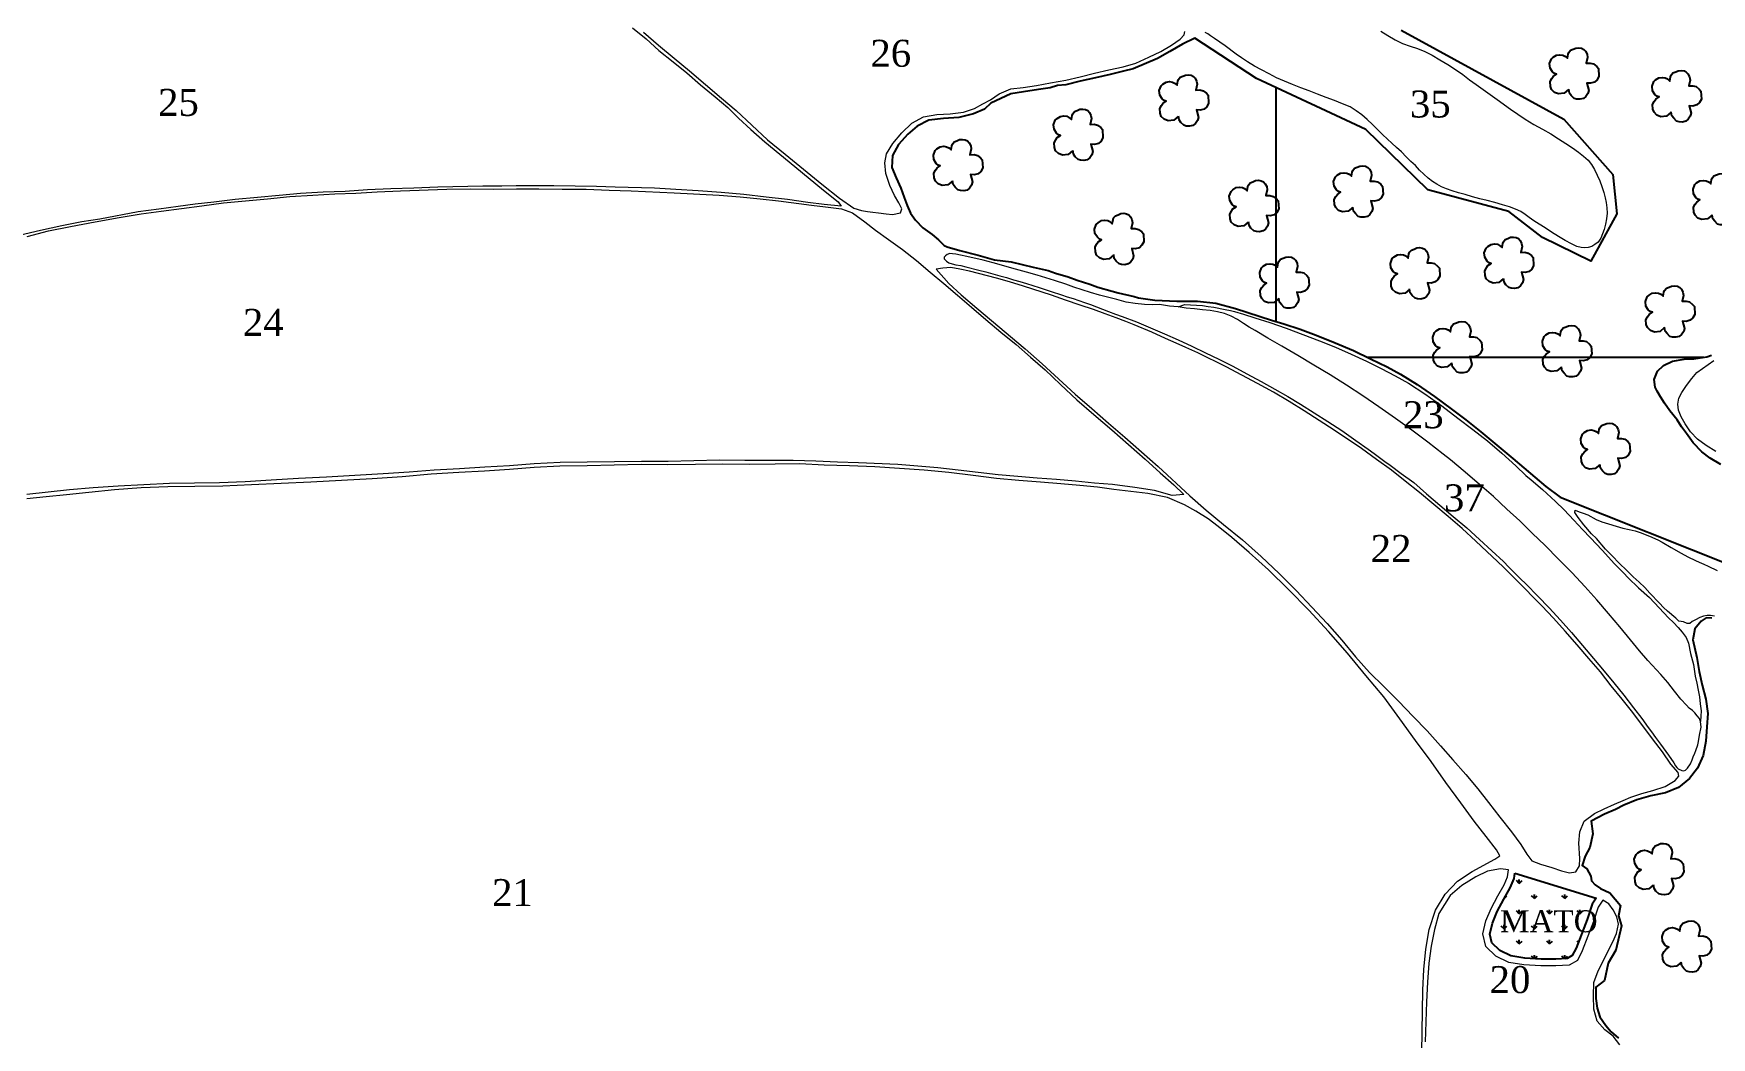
# Model space of a CAD drawing. Extents: x 721269 to 724957, y 7809358 to 7811965.
# Drawn here: x 722263 to 723258, y 7810397 to 7810992 of the extents above; entities that cross this region are included whole.
import ezdxf
from ezdxf.enums import TextEntityAlignment as Align

# ---------------------------------------------------------------- set-up
doc = ezdxf.new("R2010")
doc.units = 0
doc.linetypes.add('CONTINUO', pattern=[0])
for name, color, linetype in [('0114000371', 1, 'Continuous'), ('0114000371020', 5, 'Continuous'), ('0114000371021', 5, 'Continuous'), ('0114000371022', 5, 'Continuous'), ('0114000371023', 5, 'Continuous'), ('0114000371024', 5, 'Continuous'), ('0114000371025', 5, 'Continuous'), ('0114000371026', 5, 'Continuous'), ('0114000371035', 5, 'Continuous'), ('0114000371036', 5, 'Continuous'), ('0114000371037', 5, 'Continuous'), ('_SIMBOLO ARVORE', 94, 'Continuous'), ('MALHA', 8, 'Continuous'), ('MATO', 3, 'Continuous'), ('NUMERAÇÕES', 7, 'Continuous'), ('TEXTO', 7, 'Continuous')]:
    doc.layers.add(name, color=color, linetype=linetype)
doc.layers.add('NUMERAÇÕES DOS TALHÕES', color=7, linetype='Continuous', true_color=0xffffff)
doc.styles.add('AREAS', font='times.ttf')

# ---------------------------------------------------------------- blocks, each defined once
blk = doc.blocks.new('MATO')
at = {"layer": '_SIMBOLO ARVORE', "linetype": 'CONTINUO'}
blk.add_polyline3d([(722557.94, 7810173.37, 0), (722555.31, 7810171.16, 0), (722551.96, 7810170.77, 0), (722549.57, 7810171.7, 0), (722547.87, 7810173.36, 0), (722547.17, 7810175.27, 0), (722546.99, 7810178.09, 0), (722547.9, 7810179.87, 0), (722548.86, 7810181.18, 0), (722550.79, 7810182.49, 0), (722549.56, 7810182.88, 0), (722548.35, 7810183.88, 0), (722546.93, 7810186.12, 0), (722546.67, 7810188.79, 0), (722547.7, 7810191.58, 0), (722548.78, 7810192.57, 0), (722550.75, 7810193.78, 0), (722552.81, 7810194.05, 0), (722554.47, 7810193.82, 0), (722555.77, 7810193.21, 0), (722557.2, 7810191.93, 0), (722557.63, 7810194.38, 0), (722558, 7810195.35, 0), (722559.07, 7810196.71, 0), (722560.66, 7810197.29, 0), (722562.21, 7810197.98, 0), (722563.96, 7810198.14, 0), (722565.61, 7810197.9, 0), (722566.96, 7810197.19, 0), (722567.95, 7810196.12, 0), (722568.83, 7810194.39, 0), (722569.17, 7810192.47, 0), (722568.38, 7810189.06, 0), (722570.77, 7810189.09, 0), (722572.75, 7810188.62, 0), (722574.62, 7810187.14, 0), (722575.66, 7810185.95, 0), (722575.94, 7810181.25, 0), (722574.78, 7810179.14, 0), (722573.25, 7810177.74, 0), (722570.84, 7810177.09, 0), (722568.72, 7810177.28, 0), (722569.85, 7810172.88, 0), (722569.33, 7810171.01, 0), (722568.06, 7810169.22, 0), (722566.66, 7810168.11, 0), (722564.67, 7810167.62, 0), (722562.7, 7810167.74, 0), (722561.22, 7810168.16, 0), (722559.53, 7810169.82, 0), (722558.38, 7810171.32, 0), (722558.03, 7810173.6, 0)], dxfattribs=at)
blk = doc.blocks.new('area_de_talhao')
at = {"layer": 'NUMERAÇÕES', "linetype": 'Continuous', "style": 'AREAS'}
blk.add_attdef('NRO', text='', height=20, dxfattribs=at).set_placement((0, 6.1), align=Align.CENTER)

msp = doc.modelspace()

# ---------------------------------------------------------------- hatches: boundary and pattern name
at = {"layer": 'MATO'}
h = msp.add_hatch(dxfattribs=at)
h.set_pattern_fill('GRASS', color=256, scale=0.5)
h.paths.add_polyline_path([(723165.71, 7810443.03), (723172.52, 7810443.36), (723175.53, 7810445.19), (723177.81, 7810449.55), (723184.28, 7810466.66), (723187.26, 7810475.69), (723189.7, 7810479.27), (723141.42, 7810494), (723141.09, 7810490.92), (723138.65, 7810485.27), (723134.92, 7810478.63), (723131.03, 7810471.4), (723128.18, 7810464.48), (723126.67, 7810457.96), (723127.83, 7810452.67), (723132.58, 7810448.24), (723139.14, 7810444.95), (723147.31, 7810443.63), (723157.03, 7810443.13)])
h.paths.add_polyline_path([(723129.4, 7810455.43), (723192.56, 7810455.43), (723192.56, 7810475.36), (723129.4, 7810475.36)], flags=9)

# ---------------------------------------------------------------- linework, layer by layer
at = {"layer": '0114000371'}
for points in [[(723074.02, 7810994.02), (723170.52, 7810941.2), (723199.46, 7810908.36), (723201.91, 7810885.15), (723186.55, 7810857.04), (723157.88, 7810871.1), (723138, 7810886.37), (723089.92, 7810899.28), (723053.22, 7810935.01), (722988.34, 7810965.33), (722951.84, 7810989.28), (722944.53, 7810985.64), (722936.9, 7810981.34), (722929.73, 7810977.19), (722915.24, 7810971.08), (722909.44, 7810969.57), (722901.61, 7810967.74), (722892.87, 7810965.66), (722883.85, 7810963.73), (722875.24, 7810961.59), (722870.43, 7810961.08), (722866.02, 7810959.75), (722859.03, 7810958.88), (722850.19, 7810957.38), (722842.81, 7810956.29), (722830.83, 7810950.62), (722827.19, 7810947.2), (722820.62, 7810944.31), (722811.87, 7810942.21), (722802.75, 7810941.59), (722794.2, 7810940.67), (722787.14, 7810936.98), (722781.66, 7810932.23), (722776.03, 7810926.2), (722772.49, 7810919.68), (722772.16, 7810912.55), (722774.65, 7810906.38), (722777.42, 7810900.21), (722779.43, 7810894.78), (722781.28, 7810889.99), (722783.29, 7810885.51), (722786.22, 7810881.2), (722790.48, 7810876.67), (722796.16, 7810872.8), (722799.78, 7810869.6), (722803.12, 7810866.32), (722805.06, 7810865.46), (722812.54, 7810863.26), (722823.29, 7810860.55), (722833.09, 7810857.81), (722842.91, 7810856.6), (722856.02, 7810853.47), (722864.76, 7810851.49), (722869.2, 7810849.82), (722876.63, 7810847.66), (722881.95, 7810845.63), (722889.52, 7810843.3), (722894.23, 7810841.56), (722902.86, 7810839.15), (722906.24, 7810838.13), (722915.75, 7810836.03), (722918.31, 7810835.3), (722928.02, 7810833.94), (722941.19, 7810833.28), (722953.27, 7810833.22), (722964.31, 7810832.05), (722975.97, 7810828.91), (722997.28, 7810822.05), (723004.48, 7810819.87), (723014.15, 7810816.75), (723023.79, 7810813.02), (723035.05, 7810808.5), (723045.78, 7810804.01), (723055.97, 7810799.14), (723065.88, 7810794.25), (723073.69, 7810790), (723083.66, 7810783.87), (723093.81, 7810776.76), (723103.67, 7810769.5), (723112.4, 7810762.81), (723121.26, 7810755.81), (723140.27, 7810740.01), (723159.88, 7810723.27), (723168.24, 7810716.96), (723272.39, 7810675.61)], [(723263.64, 7810736.42), (723257.21, 7810740.18), (723252.39, 7810743.82), (723247.22, 7810749.19), (723243.15, 7810754.71), (723240.27, 7810758.82), (723237.64, 7810762.95), (723233.4, 7810768.18), (723230.15, 7810772.82), (723227.79, 7810776.44), (723225.83, 7810779.94), (723224.72, 7810782.22), (723224.04, 7810786.86), (723226.02, 7810791.8), (723229.55, 7810795.05), (723234.92, 7810797.7), (723241.91, 7810798.89), (723247.63, 7810799.16), (723255.36, 7810800.27), (723258.1, 7810801.3)], [(723258.29, 7810645.36), (723254.83, 7810645.55), (723251.96, 7810643.56), (723248.17, 7810638.99), (723246.93, 7810632.47), (723249.4, 7810621.99), (723250.82, 7810613.55), (723252.48, 7810605.54), (723254.59, 7810597.18), (723255.85, 7810588.76), (723255.25, 7810580.76), (723254.73, 7810572.37), (723253.07, 7810563.83), (723249.7, 7810556.22), (723244.92, 7810550.28), (723238.46, 7810544.95), (723230.71, 7810541.78), (723222.08, 7810539.95), (723213.79, 7810537.52), (723206.01, 7810534.35), (723201.2, 7810531.78), (723194.58, 7810528.99), (723186.7, 7810524.81), (723187.78, 7810517.28), (723185.9, 7810509.2), (723183.24, 7810504.06), (723181.38, 7810498.52), (723184.13, 7810496.68), (723186.58, 7810492.26), (723186.82, 7810489.59), (723189.09, 7810487.17), (723192.18, 7810485.04), (723197.82, 7810482.36), (723204.09, 7810474.78), (723202.91, 7810468.71), (723204.61, 7810462.76), (723201.27, 7810448.38), (723196.76, 7810440.71), (723194.6, 7810430.47), (723189.55, 7810426.4), (723189.47, 7810419.7), (723190.35, 7810413.91), (723191.83, 7810408.92), (723195.35, 7810403.62), (723198.59, 7810399.88), (723202.98, 7810396.13)]]:
    msp.add_lwpolyline(points, dxfattribs=at)
at = {"layer": '0114000371020', "lineweight": 20, "elevation": 558.1}
msp.add_lwpolyline([(723203.79, 7810392.34), (723199.65, 7810397.32), (723194.72, 7810401.23), (723190.34, 7810406.29), (723188.24, 7810413.37), (723188.03, 7810421.25), (723188.36, 7810429.19), (723190.76, 7810436.19), (723199.48, 7810453.39), (723201.69, 7810458.34), (723202.91, 7810463.72), (723201.97, 7810468.1), (723199.72, 7810472.32), (723197.24, 7810475.83), (723193.63, 7810477.94), (723190.88, 7810473.9), (723188.05, 7810465.32), (723181.47, 7810447.92), (723178.56, 7810442.35), (723173.73, 7810439.41), (723165.78, 7810439.03), (723156.91, 7810439.13), (723146.89, 7810439.64), (723137.9, 7810441.1), (723130.27, 7810444.92), (723124.19, 7810450.59), (723122.57, 7810457.99), (723124.36, 7810465.7), (723127.4, 7810473.11), (723131.41, 7810480.55), (723135.06, 7810487.05), (723137.18, 7810491.95), (723137.61, 7810496.04), (723137.62, 7810496.12), (723133.06, 7810496.65), (723125.31, 7810495.27), (723118.29, 7810491.86), (723109.97, 7810486.72), (723103.05, 7810480.79), (723096.4, 7810470.23), (723093.86, 7810460.71), (723091.82, 7810450.78), (723090.4, 7810440.63), (723089.6, 7810429.43), (723089.05, 7810417.69), (723088.71, 7810405.97), (723088.28, 7810393.98)], dxfattribs=at)
at = {"layer": '0114000371020', "elevation": 558.1}
msp.add_lwpolyline([(723137.62, 7810496.12), (723137.61, 7810496.04)], dxfattribs=at)
msp.add_lwpolyline([(723137.62, 7810496.12), (723137.61, 7810496.04)], dxfattribs=at)
at = {"layer": '0114000371021', "lineweight": 20}
msp.add_lwpolyline([(723086.29, 7810387.82), (723086.75, 7810412.14), (723086.87, 7810424.64), (723087.48, 7810436.95), (723088.78, 7810449.07), (723090.63, 7810460.6), (723094.4, 7810472.12), (723100.09, 7810481.66), (723107.48, 7810489.34), (723116.22, 7810495.12), (723129.57, 7810502.43), (723132.57, 7810504.4), (723130.51, 7810507.91), (723124.41, 7810515.77), (723117.41, 7810524.8), (723109.36, 7810535.85), (723100.5, 7810547.81), (723091.84, 7810560.33), (723082.62, 7810572.73), (723073.28, 7810585.57), (723063.72, 7810598.65), (723053.07, 7810611.21), (723042.25, 7810624.43), (723030.92, 7810637.45), (723019.38, 7810650.02), (723007.32, 7810662.32), (722995.37, 7810673.92), (722983.96, 7810684.18), (722973.69, 7810693.07), (722965.58, 7810699.59), (722959.64, 7810704.11), (722952.47, 7810708.66), (722945.56, 7810712.52), (722935.55, 7810716.88), (722923.99, 7810719.29), (722903.84, 7810721.58), (722894.18, 7810722.87), (722883.68, 7810724.04), (722872.4, 7810725), (722860.25, 7810725.92), (722847.53, 7810727), (722834.24, 7810728.15), (722820.38, 7810729.93), (722805.87, 7810731.66), (722791.42, 7810733.13), (722776.8, 7810734.05), (722762.12, 7810735.09), (722747.14, 7810735.64), (722732.16, 7810736.1), (722717.67, 7810736.79), (722702.99, 7810736.69), (722687.54, 7810736.45), (722671.82, 7810736.51), (722655.72, 7810736.33), (722639.39, 7810736.2), (722623.53, 7810736.49), (722607.67, 7810736.03), (722591.51, 7810735.62), (722575.34, 7810735.35), (722560.15, 7810734.72), (722545.59, 7810733.4), (722530.79, 7810732.44), (722515.5, 7810731.65), (722499.19, 7810730.65), (722481.98, 7810729.18), (722464.05, 7810727.95), (722445.9, 7810726.96), (722427.71, 7810726.02), (722392.63, 7810724.43), (722375.66, 7810723.58), (722359.07, 7810723.3), (722343.11, 7810723.08), (722327.2, 7810722.54), (722311.5, 7810721.33), (722296.26, 7810719.85), (722283.05, 7810718.49), (722270.85, 7810717.14), (722259.44, 7810715.95)], dxfattribs=at)
at = {"layer": '0114000371022', "lineweight": 20, "elevation": 550.74}
msp.add_lwpolyline([(722807.19, 7810853.25), (722802.34, 7810852.93), (722798.49, 7810852.19), (722805.93, 7810843.7), (722813.34, 7810837.05), (722822.65, 7810829.03), (722831.22, 7810821.76), (722851.18, 7810805.07), (722861.23, 7810796.09), (722880.88, 7810778.2), (722890.79, 7810769.6), (722900.67, 7810760.83), (722910.32, 7810752.53), (722929.95, 7810735.24), (722948.8, 7810717.85), (722958.43, 7810709.29), (722968.79, 7810700.83), (722980.1, 7810691.71), (722991.07, 7810681.75), (723001.69, 7810671.67), (723011.75, 7810661.59), (723021.16, 7810651.81), (723030.21, 7810642.09), (723038.84, 7810632.15), (723047.01, 7810622.26), (723055.35, 7810612.97), (723063.74, 7810604.68), (723072.45, 7810596.01), (723081.19, 7810586.93), (723089.46, 7810578.42), (723097.36, 7810569.64), (723104.71, 7810561.33), (723112.39, 7810552.58), (723119.53, 7810544.02), (723125.77, 7810535.93), (723132.59, 7810527.27), (723139.54, 7810518.63), (723144.94, 7810510.99), (723148.5, 7810505.39), (723151.5, 7810501.39), (723156.68, 7810499.32), (723163.32, 7810497.45), (723169.03, 7810495.47), (723173.86, 7810494.19), (723177.64, 7810494.88), (723179.77, 7810498.39), (723180.04, 7810502.74), (723179.43, 7810511.86), (723180, 7810518.53), (723182.5, 7810524.83), (723188.74, 7810529.5), (723194.51, 7810532.2), (723200.53, 7810534.9), (723205.67, 7810537.16), (723210.26, 7810539.2), (723216.67, 7810541.31), (723223.35, 7810543.08), (723230.58, 7810545.51), (723236.5, 7810548.92), (723238.59, 7810551.52), (723238.26, 7810553.76), (723233.96, 7810558.75), (723228.9, 7810566.06), (723223.1, 7810573.69), (723211.47, 7810589.34), (723205.08, 7810597.19), (723198.65, 7810605.19), (723192.23, 7810613.38), (723185.38, 7810621.36), (723178.48, 7810629.45), (723171.29, 7810637.57), (723164.38, 7810645.24), (723157.54, 7810652.5), (723142.52, 7810667.85), (723134.62, 7810675.74), (723118.44, 7810691.02), (723110.32, 7810698.41), (723102.03, 7810705.47), (723093.41, 7810712.64), (723085.01, 7810719.74), (723076.41, 7810726.57), (723068.3, 7810733.11), (723059.5, 7810739.38), (723050.55, 7810745.87), (723034.38, 7810756.8), (723016.68, 7810768.26), (723007.65, 7810773.81), (722998.43, 7810779.33), (722988.92, 7810784.49), (722979.56, 7810789.46), (722970.36, 7810794.24), (722953.52, 7810802.6), (722946.42, 7810805.75), (722940.72, 7810808.44), (722934.31, 7810811.22), (722926.28, 7810814.92), (722915.79, 7810819.31), (722910.91, 7810821.11), (722905.09, 7810823.36), (722898.62, 7810825.76), (722891.66, 7810828.25), (722883.85, 7810830.94), (722875.16, 7810833.76), (722866.74, 7810836.87), (722850.25, 7810842.14), (722841.93, 7810844.73), (722834.12, 7810846.98), (722818.13, 7810851.03), (722812.48, 7810852.31)], close=True, dxfattribs=at)
at = {"layer": '0114000371023', "lineweight": 20, "elevation": 550.71}
msp.add_lwpolyline([(722945.85, 7810831.34), (722949.17, 7810831.15), (722952.68, 7810830.95), (722956.33, 7810830.61), (722959.76, 7810830.16), (722963.04, 7810829.68), (722969.74, 7810828.39), (722972.84, 7810827.72), (722975.34, 7810827.08), (722980.65, 7810825.53), (722987.42, 7810823.38), (722996.14, 7810820.58), (723005.99, 7810817.34), (723015.88, 7810813.56), (723025.63, 7810809.68), (723035.07, 7810805.95), (723044.53, 7810801.9), (723053.55, 7810797.76), (723062.18, 7810793.35), (723070.48, 7810789.01), (723078.44, 7810784.6), (723088.12, 7810778.35), (723098.13, 7810771.12), (723107.66, 7810763.89), (723116.63, 7810757.11), (723125.26, 7810750.35), (723133.68, 7810743.09), (723142.15, 7810735.69), (723148.06, 7810729.8), (723151.17, 7810727.32), (723157.9, 7810721.49), (723165.63, 7810714.44), (723170.72, 7810709.49), (723176.37, 7810703.43), (723181.59, 7810697.8), (723186.4, 7810692.87), (723193.25, 7810685.67), (723200.58, 7810677.49), (723205.94, 7810672.09), (723208.73, 7810669.26), (723214.85, 7810663.32), (723221.24, 7810657.43), (723227.07, 7810651.37), (723229.8, 7810648.43), (723232.59, 7810645.47), (723235.55, 7810642.66), (723238.3, 7810639.82), (723240.74, 7810636.93), (723243.05, 7810633.84), (723244.34, 7810630.47), (723245.65, 7810624.24), (723247.28, 7810617.79), (723248.44, 7810610.8), (723249.28, 7810606.8), (723250.12, 7810602.64), (723250.84, 7810598.58), (723251.39, 7810594.39), (723251.95, 7810590.23), (723251.58, 7810583.97), (723250.89, 7810585.73), (723249.57, 7810587.42), (723248.19, 7810589.12), (723246.82, 7810590.47), (723244.87, 7810591.96), (723243.21, 7810593.59), (723239.86, 7810597.3), (723236.09, 7810602.08), (723232.14, 7810607.1), (723227.91, 7810611.91), (723220.2, 7810620.14), (723215.45, 7810625.88), (723210.05, 7810632.48), (723203.64, 7810640.16), (723197.07, 7810648.06), (723190.15, 7810656.09), (723182.87, 7810664.03), (723175.35, 7810672.24), (723167.4, 7810680.2), (723159.47, 7810688.27), (723151.8, 7810695.77), (723144.36, 7810702.92), (723136.81, 7810709.99), (723128.8, 7810717.36), (723120.43, 7810724.55), (723112.04, 7810731.85), (723103.38, 7810739.1), (723098.95, 7810742.59), (723089.81, 7810749.72), (723080.39, 7810756.79), (723070.68, 7810763.72), (723060.94, 7810770.65), (723051.27, 7810777.18), (723041.59, 7810783.46), (723031.96, 7810789.52), (723022.25, 7810795.25), (723012.8, 7810801.01), (723003.44, 7810806.54), (722994.96, 7810811.4), (722987.55, 7810815.77), (722984.05, 7810817.83), (722980.64, 7810820.06), (722977.15, 7810822.45), (722973.41, 7810824.42), (722969.38, 7810825.92), (722965.17, 7810827.02), (722960.92, 7810827.66), (722956.38, 7810828.13), (722951.57, 7810828.63), (722946.74, 7810829.07), (722941.83, 7810829.82)], close=True, dxfattribs=at)
at = {"layer": '0114000371024', "lineweight": 20, "elevation": 559.36}
msp.add_lwpolyline([(722259.6, 7810871.67), (722272.32, 7810874.88), (722285.38, 7810877.48), (722299.87, 7810880.28), (722314.13, 7810882.81), (722327.26, 7810885.09), (722339.16, 7810886.71), (722351.04, 7810888.2), (722363.08, 7810889.88), (722376.08, 7810891.5), (722389, 7810892.77), (722402.08, 7810893.89), (722415.35, 7810895.26), (722428.92, 7810896.05), (722441.99, 7810896.98), (722454.44, 7810897.4), (722467.18, 7810898.17), (722481.02, 7810898.77), (722508.37, 7810899.77), (722522.42, 7810899.97), (722536.23, 7810899.73), (722549.72, 7810899.86), (722562.92, 7810899.84), (722576.8, 7810899.61), (722591, 7810899.6), (722604.55, 7810899.08), (722617.72, 7810898.67), (722643.11, 7810897.6), (722669.74, 7810896.12), (722682.28, 7810895.06), (722694.11, 7810893.94), (722704.96, 7810892.75), (722724.59, 7810890.17), (722732.79, 7810889.17), (722742.33, 7810887.93), (722748.8, 7810885.69), (722756.22, 7810880.21), (722762.54, 7810875.32), (722770.25, 7810869.83), (722778.56, 7810863.88), (722786.76, 7810857.37), (722794.91, 7810850.53), (722803.08, 7810843.8), (722811.01, 7810836.75), (722819.38, 7810829.65), (722827.81, 7810822.37), (722836.73, 7810814.88), (722845.79, 7810807.48), (722854.42, 7810800.09), (722863.07, 7810792.45), (722872.13, 7810783.93), (722881.75, 7810774.84), (722891.93, 7810766.09), (722902.58, 7810756.87), (722912.38, 7810748.26), (722922.25, 7810739.52), (722931.26, 7810731.52), (722939.24, 7810724.32), (722945.21, 7810718.66), (722938.26, 7810718.11), (722927.87, 7810720.91), (722916.17, 7810722.71), (722902.98, 7810724.57), (722892.33, 7810725.34), (722881.14, 7810726.55), (722869.8, 7810727.56), (722858.35, 7810728.29), (722846.93, 7810729.22), (722835.13, 7810730.26), (722823.27, 7810731.65), (722811.47, 7810733.08), (722799.51, 7810734.43), (722787.5, 7810735.48), (722775.68, 7810736.35), (722752.38, 7810737.35), (722740.03, 7810737.86), (722727.11, 7810738.45), (722713.78, 7810738.87), (722699.64, 7810738.78), (722685.14, 7810738.83), (722670.12, 7810738.99), (722654.86, 7810738.61), (722639.56, 7810738.09), (722623.85, 7810738.09), (722607.71, 7810738.05), (722591.51, 7810737.86), (722575.59, 7810737.51), (722560.09, 7810736.82), (722545.47, 7810735.64), (722530.85, 7810734.8), (722515.82, 7810733.86), (722500.89, 7810733), (722486.11, 7810731.93), (722470.71, 7810730.87), (722453.92, 7810729.93), (722437.07, 7810728.83), (722420.39, 7810728), (722404.22, 7810727.15), (722388.79, 7810726.22), (722373.69, 7810725.57), (722358.86, 7810725.37), (722343.98, 7810725.15), (722328.79, 7810724.43), (722313.53, 7810723.55), (722298.8, 7810722.6), (722284.68, 7810721.42), (722259.39, 7810718.52)], dxfattribs=at)
at = {"layer": '0114000371025', "lineweight": 20, "elevation": 550.88}
msp.add_lwpolyline([(722618.47, 7810995.43), (722626.46, 7810988.81), (722634.13, 7810981.98), (722642.5, 7810975.28), (722650.68, 7810968.63), (722658.77, 7810961.63), (722667.37, 7810954.47), (722674.87, 7810948.07), (722681.23, 7810941.8), (722688.57, 7810934.98), (722696.83, 7810927.66), (722714.63, 7810913.13), (722731.66, 7810899.18), (722740.28, 7810892.24), (722742.14, 7810889.57), (722732.02, 7810890.63), (722722.4, 7810891.81), (722710.41, 7810893.61), (722697.73, 7810894.94), (722684.52, 7810896.42), (722670.96, 7810897.66), (722657.37, 7810898.6), (722644.05, 7810899.47), (722631.56, 7810900.22), (722608.11, 7810900.95), (722597.04, 7810901.24), (722571.88, 7810901.65), (722560.18, 7810901.67), (722549.42, 7810901.75), (722541.1, 7810901.5), (722529.84, 7810901.45), (722503.07, 7810900.85), (722488.94, 7810900.29), (722475.12, 7810899.83), (722461.46, 7810899.23), (722448.19, 7810898.29), (722435.01, 7810897.91), (722421.7, 7810897.04), (722409.03, 7810896.01), (722396.19, 7810894.74), (722382.88, 7810893.46), (722370.31, 7810891.96), (722359.16, 7810890.75), (722349.19, 7810889.34), (722337.67, 7810887.77), (722325.36, 7810886.26), (722302.67, 7810881.91), (722292.05, 7810880.22), (722280.13, 7810877.86), (722267.52, 7810875.24), (722254.9, 7810872.11)], dxfattribs=at)
at = {"layer": '0114000371026', "lineweight": 20, "elevation": 541.34}
msp.add_lwpolyline([(722625.07, 7810992.86), (722633.95, 7810985.11), (722643.16, 7810977.27), (722652.22, 7810969.86), (722661.65, 7810961.83), (722671.27, 7810953.74), (722679.91, 7810946.26), (722698.45, 7810928.84), (722708.92, 7810920.38), (722719.78, 7810911.54), (722730.61, 7810902.69), (722741.21, 7810894.36), (722749.75, 7810888.41), (722754.23, 7810886.96), (722757.66, 7810886.42), (722760.84, 7810885.96), (722764.36, 7810885.56), (722768.74, 7810885), (722772.56, 7810884.68), (722777.29, 7810885.71), (722778.09, 7810887.99), (722776.39, 7810891.61), (722773.69, 7810895.94), (722770.95, 7810901.77), (722768.67, 7810909), (722768.01, 7810915.23), (722769.05, 7810920.72), (722772.81, 7810926.67), (722778.03, 7810932.99), (722784.13, 7810938.79), (722790.89, 7810942.57), (722798.87, 7810943.9), (722806.83, 7810944.3), (722814.58, 7810945.4), (722821.15, 7810947.5), (722826.21, 7810950.21), (722830.57, 7810952.72), (722835.85, 7810956.25), (722842.69, 7810959.17), (722850, 7810960), (722857.88, 7810961.13), (722866.21, 7810962.67), (722875.29, 7810964.27), (722883.82, 7810966.3), (722892.37, 7810968.55), (722900.8, 7810970.46), (722909.24, 7810972.16), (722916.9, 7810974.47), (722924.43, 7810977.89), (722931.57, 7810981.4), (722937.9, 7810985.01), (722943.01, 7810988.57), (722945.46, 7810991.17), (722945.79, 7810993.23)], dxfattribs=at)
at = {"layer": '0114000371035', "lineweight": 20, "elevation": 534.33}
msp.add_lwpolyline([(723061.98, 7810993.43), (723066.28, 7810990.81), (723070.52, 7810988.15), (723074.84, 7810986), (723079.35, 7810984.5), (723083.71, 7810983.02), (723088.09, 7810981.37), (723092.47, 7810979.09), (723097.04, 7810976.41), (723101.74, 7810973.58), (723106.33, 7810970.7), (723110.55, 7810967.63), (723114.64, 7810964.6), (723118.62, 7810961.67), (723122.76, 7810958.84), (723131.02, 7810952.77), (723138.85, 7810947.03), (723147.55, 7810941.16), (723152.63, 7810938.11), (723157.77, 7810935.21), (723162.72, 7810932.45), (723167.35, 7810929.6), (723171.74, 7810926.81), (723175.73, 7810924.12), (723179.17, 7810921.64), (723182.2, 7810919.29), (723184.86, 7810916.92), (723187, 7810914.29), (723188.76, 7810911.36), (723190.26, 7810908.05), (723191.82, 7810904.67), (723193.11, 7810901.24), (723194.14, 7810897.75), (723194.92, 7810894.63), (723195.59, 7810891.71), (723196.07, 7810888.7), (723196.18, 7810885.39), (723195.82, 7810882.07), (723195.15, 7810878.85), (723194.34, 7810875.84), (723193.45, 7810873.15), (723192.35, 7810870.61), (723190.78, 7810868.29), (723188.95, 7810866.77), (723187.07, 7810865.76), (723184.97, 7810865.13), (723183.02, 7810864.97), (723180.75, 7810865.11), (723178.14, 7810865.74), (723175, 7810867.24), (723171.33, 7810869.28), (723167.39, 7810871.68), (723163.25, 7810874.21), (723159.36, 7810876.67), (723155.9, 7810878.99), (723152.75, 7810880.98), (723150.04, 7810882.88), (723147.62, 7810884.72), (723144.98, 7810886.4), (723141.85, 7810887.79), (723138.26, 7810889.18), (723134.13, 7810890.4), (723129.7, 7810891.75), (723125.13, 7810892.92), (723120.64, 7810894.02), (723116.29, 7810895.13), (723112.11, 7810896.45), (723107.99, 7810897.57), (723104.28, 7810898.71), (723101, 7810899.81), (723097.98, 7810901.02), (723095.29, 7810902.6), (723092.65, 7810904.32), (723090.07, 7810906.21), (723087.53, 7810908.5), (723085.01, 7810911.03), (723082.49, 7810913.63), (723079.84, 7810916.17), (723077.05, 7810918.92), (723074.2, 7810921.77), (723071.28, 7810924.39), (723068.57, 7810926.91), (723065.93, 7810929.36), (723063.11, 7810932.1), (723060.11, 7810935.15), (723057.05, 7810938), (723054.01, 7810940.91), (723050.78, 7810943.79), (723047.48, 7810946.22), (723043.8, 7810948.47), (723039.39, 7810950.33), (723034.6, 7810952.21), (723029.66, 7810954.13), (723024.57, 7810955.96), (723019.61, 7810957.91), (723014.61, 7810959.76), (723009.6, 7810961.66), (723004.87, 7810963.68), (723000.26, 7810965.68), (722995.79, 7810968.04), (722991.34, 7810970.39), (722987.05, 7810972.71), (722982.94, 7810975.25), (722979.5, 7810977.61), (722976.36, 7810979.83), (722969.77, 7810984.74), (722963.37, 7810988.97), (722960.98, 7810990.66), (722959.43, 7810991.71), (722957.82, 7810992.64)], dxfattribs=at)
at = {"layer": '0114000371036', "lineweight": 20, "elevation": 528.49}
for points in [[(723260.57, 7810744.08), (723254.88, 7810747.6), (723249.71, 7810751.36), (723245.6, 7810755.84), (723242.38, 7810760.5), (723240.11, 7810764.7), (723238.52, 7810768.53), (723238.14, 7810772.2), (723238.7, 7810775.69), (723240.41, 7810779.09), (723243.21, 7810783.17), (723246.33, 7810787.33), (723249.3, 7810790.92), (723259.34, 7810797.99)], [(723259.74, 7810646.42), (723257.52, 7810646.86), (723255.46, 7810646.82), (723253.32, 7810646.43), (723251.12, 7810645.64), (723248.56, 7810644.28), (723246.5, 7810643.22), (723245.28, 7810642.17), (723243.7, 7810642.11), (723241.5, 7810643.01), (723238.58, 7810643.54), (723236.92, 7810645.24), (723231.87, 7810649.51), (723229.64, 7810651.65), (723227.23, 7810654.15), (723221.57, 7810660.14), (723218.45, 7810663.41), (723215.07, 7810666.55), (723211.6, 7810669.83), (723208.2, 7810673.12), (723202.95, 7810678.28), (723199.58, 7810681.87), (723195.29, 7810686.15), (723189.82, 7810692.42), (723186.91, 7810695.28), (723182.37, 7810700.54), (723178.94, 7810705.03), (723177, 7810707.85), (723177.26, 7810709.26), (723179.63, 7810708.33), (723181.97, 7810707.54), (723184.65, 7810706.49), (723189.71, 7810703.85), (723193.05, 7810702.44), (723205.4, 7810698.67), (723209.19, 7810697.82), (723212.77, 7810696.99), (723215.78, 7810696.04), (723221.33, 7810693.92), (723226.3, 7810691.67), (723228.75, 7810690.35), (723234.17, 7810687.22), (723240.03, 7810683.79), (723243.92, 7810681.67), (723248.48, 7810679.55), (723250.78, 7810678.49), (723253.47, 7810677.22), (723256.01, 7810676.02), (723261.4, 7810673.57)]]:
    msp.add_lwpolyline(points, dxfattribs=at)
at = {"layer": '0114000371037', "lineweight": 20, "elevation": 550.71}
msp.add_lwpolyline([(722930.78, 7810831.33), (722926.69, 7810831.12), (722921.99, 7810831.27), (722916.35, 7810831.79), (722911.11, 7810832.72), (722905.49, 7810834.23), (722895.19, 7810836.75), (722890, 7810838.37), (722884.97, 7810840.02), (722880.13, 7810841.62), (722875.22, 7810843.29), (722868.69, 7810845.6), (722858.37, 7810848.61), (722852.02, 7810850.48), (722845.47, 7810852.3), (722832.24, 7810855.96), (722826.37, 7810857.54), (722816.57, 7810859.83), (722812.85, 7810860.56), (722810.13, 7810861.1), (722808.06, 7810861.39), (722806.61, 7810861.55), (722804.98, 7810860.97), (722804, 7810860.21), (722803.18, 7810859.27), (722803.24, 7810858.28), (722804.51, 7810857), (722805.97, 7810856.07), (722807.86, 7810855.37), (722810.2, 7810854.79), (722812.99, 7810854.32), (722816.12, 7810853.65), (722823.8, 7810851.67), (722827.87, 7810850.58), (722831.97, 7810849.4), (722836.15, 7810848.37), (722840.23, 7810847.26), (722844.23, 7810846), (722848.12, 7810844.83), (722851.96, 7810843.72), (722859.56, 7810841.36), (722866.53, 7810839.04), (722872.82, 7810837.02), (722876.19, 7810835.88), (722879.64, 7810834.83), (722883.08, 7810833.73), (722886.45, 7810832.57), (722889.85, 7810831.35), (722893.44, 7810829.91), (722896.98, 7810828.5), (722900.69, 7810827.09), (722904.66, 7810825.65), (722908.72, 7810824.09), (722917.17, 7810821.07), (722925.49, 7810817.52), (722933.77, 7810813.85), (722941.81, 7810810.27), (722949.98, 7810806.51), (722958.08, 7810802.72), (722966.02, 7810798.85), (722974.21, 7810794.66), (722982.56, 7810790.11), (722991.11, 7810785.59), (722999.25, 7810781.14), (723006.89, 7810776.82), (723014.5, 7810772.27), (723022.45, 7810767.13), (723030.7, 7810761.93), (723038.95, 7810756.51), (723047.2, 7810750.72), (723054.6, 7810745.51), (723058.04, 7810742.99), (723061.32, 7810740.53), (723064.44, 7810738.19), (723067.57, 7810736.01), (723074.12, 7810731.03), (723081.56, 7810725.64), (723089.19, 7810719), (723097.03, 7810712.27), (723104.97, 7810705.53), (723112.97, 7810698.85), (723120.5, 7810692.02), (723127.74, 7810685.28), (723134.74, 7810678.78), (723137.95, 7810675.42), (723141.29, 7810672.09), (723144.71, 7810668.8), (723148.13, 7810665.34), (723155.07, 7810658.35), (723161.81, 7810651.37), (723168.48, 7810644.08), (723175.09, 7810636.75), (723181.59, 7810629.14), (723188.15, 7810621.3), (723194.4, 7810613.94), (723200.09, 7810606.98), (723206, 7810599.59), (723211.87, 7810592.18), (723216.68, 7810585.72), (723220.58, 7810580.45), (723222.46, 7810577.89), (723224.92, 7810574.51), (723227.87, 7810570.64), (723230.93, 7810566.27), (723232.55, 7810564.03), (723235.68, 7810559.53), (723236.75, 7810557.64), (723237.54, 7810556.65), (723238.25, 7810555.89), (723240.38, 7810554.87), (723241.55, 7810554.76), (723242.64, 7810555.17), (723243.9, 7810556.36), (723245.53, 7810558.96), (723246.49, 7810561.34), (723247.19, 7810563.08), (723248.21, 7810565.25), (723248.8, 7810566.86), (723249.91, 7810570.21), (723250.25, 7810572.06), (723250.88, 7810575.85), (723251.82, 7810580.71), (723251.58, 7810583.97), (723250.89, 7810585.73), (723249.57, 7810587.42), (723248.19, 7810589.12), (723246.82, 7810590.47), (723244.87, 7810591.96), (723243.21, 7810593.59), (723239.86, 7810597.3), (723236.09, 7810602.08), (723232.14, 7810607.1), (723227.91, 7810611.91), (723220.2, 7810620.14), (723215.45, 7810625.88), (723210.05, 7810632.48), (723203.64, 7810640.16), (723197.07, 7810648.06), (723190.15, 7810656.09), (723182.87, 7810664.03), (723175.35, 7810672.24), (723167.4, 7810680.2), (723159.47, 7810688.27), (723151.8, 7810695.77), (723144.36, 7810702.92), (723136.81, 7810709.99), (723128.8, 7810717.36), (723120.43, 7810724.55), (723112.04, 7810731.85), (723103.38, 7810739.1), (723098.95, 7810742.59), (723089.81, 7810749.72), (723080.39, 7810756.79), (723070.68, 7810763.72), (723060.94, 7810770.65), (723051.27, 7810777.18), (723041.59, 7810783.46), (723031.96, 7810789.52), (723022.25, 7810795.25), (723012.8, 7810801.01), (723003.44, 7810806.54), (722994.96, 7810811.4), (722987.55, 7810815.77), (722984.05, 7810817.83), (722980.64, 7810820.06), (722977.15, 7810822.45), (722973.41, 7810824.42), (722969.38, 7810825.92), (722965.17, 7810827.02), (722960.92, 7810827.66), (722956.38, 7810828.13), (722951.57, 7810828.63), (722946.74, 7810829.07), (722941.83, 7810829.82), (722936.81, 7810830.36)], close=True, dxfattribs=at)
at = {"layer": 'MALHA'}
for points in [[(723000, 7810821.23), (723000, 7810959.89)], [(723054.16, 7810800), (723253.48, 7810800)]]:
    msp.add_lwpolyline(points, dxfattribs=at)
at = {"layer": 'MATO'}
msp.add_lwpolyline([(723141.42, 7810494), (723189.7, 7810479.27), (723187.26, 7810475.69), (723184.28, 7810466.66), (723177.81, 7810449.55), (723175.53, 7810445.19), (723172.52, 7810443.36), (723165.71, 7810443.03), (723157.03, 7810443.13), (723147.31, 7810443.63), (723139.14, 7810444.95), (723132.58, 7810448.24), (723127.83, 7810452.67), (723126.67, 7810457.96), (723128.18, 7810464.48), (723131.03, 7810471.4), (723134.92, 7810478.63), (723138.65, 7810485.27), (723141.09, 7810490.92)], close=True, dxfattribs=at)

# ---------------------------------------------------------------- block references
at = {"layer": '_SIMBOLO ARVORE'}
for p in [(615.41, 785.36), (384.03, 769.4), (676.14, 771.89), (321.39, 749.06), (250.12, 731.06), (487.4, 715.41), (425.54, 706.8), (700.42, 710.85), (345.66, 687.24), (576.67, 673.15), (521.07, 666.89), (443.55, 661.41), (672.21, 644.2), (546.13, 623.07), (611.13, 620.72), (633.84, 562.82), (665.6, 313.57), (682.03, 267.7)]:
    msp.add_blockref('MATO', p, dxfattribs=at)
at = {"layer": 'NUMERAÇÕES DOS TALHÕES'}
ref = msp.add_blockref('area_de_talhao', (722771.55, 7810967.41), dxfattribs=dict(at, xscale=0.8, yscale=0.8, zscale=0.8))
ref.add_attrib('NRO', '26', dxfattribs={"layer": 'NUMERAÇÕES', "height": 16, "style": 'AREAS'}).set_placement((722771.55, 7810972.27), align=Align.CENTER)
ref = msp.add_blockref('area_de_talhao', (722349.33, 7810938.28), dxfattribs=dict(at, xscale=0.8, yscale=0.8, zscale=0.8))
ref.add_attrib('NRO', '25', dxfattribs={"layer": 'NUMERAÇÕES', "height": 16, "style": 'AREAS'}).set_placement((722349.33, 7810943.14), align=Align.CENTER)
ref = msp.add_blockref('area_de_talhao', (723091.35, 7810937.33), dxfattribs=dict(at, xscale=0.8, yscale=0.8, zscale=0.8))
ref.add_attrib('NRO', '35', dxfattribs={"layer": 'NUMERAÇÕES', "height": 16, "style": 'AREAS'}).set_placement((723091.35, 7810942.19), align=Align.CENTER)
ref = msp.add_blockref('area_de_talhao', (722399.61, 7810807.81), dxfattribs=dict(at, xscale=0.8, yscale=0.8, zscale=0.8))
ref.add_attrib('NRO', '24', dxfattribs={"layer": 'NUMERAÇÕES', "height": 16, "style": 'AREAS'}).set_placement((722399.61, 7810812.67), align=Align.CENTER)
ref = msp.add_blockref('area_de_talhao', (723087.22, 7810753.06), dxfattribs=dict(at, xscale=0.8, yscale=0.8, zscale=0.8))
ref.add_attrib('NRO', '23', dxfattribs={"layer": 'NUMERAÇÕES', "height": 16, "style": 'AREAS'}).set_placement((723087.22, 7810757.92), align=Align.CENTER)
ref = msp.add_blockref('area_de_talhao', (723111.52, 7810703.76), dxfattribs=dict(at, xscale=0.8, yscale=0.8, zscale=0.8))
ref.add_attrib('NRO', '37', dxfattribs={"layer": 'NUMERAÇÕES', "height": 16, "style": 'AREAS'}).set_placement((723111.52, 7810708.62), align=Align.CENTER)
ref = msp.add_blockref('area_de_talhao', (723068.09, 7810673.72), dxfattribs=dict(at, xscale=0.8, yscale=0.8, zscale=0.8))
ref.add_attrib('NRO', '22', dxfattribs={"layer": 'NUMERAÇÕES', "height": 16, "style": 'AREAS'}).set_placement((723068.09, 7810678.58), align=Align.CENTER)
ref = msp.add_blockref('area_de_talhao', (722547.31, 7810469.68), dxfattribs=dict(at, xscale=0.8, yscale=0.8, zscale=0.8))
ref.add_attrib('NRO', '21', dxfattribs={"layer": 'NUMERAÇÕES', "height": 16, "style": 'AREAS'}).set_placement((722547.31, 7810474.54), align=Align.CENTER)
ref = msp.add_blockref('area_de_talhao', (723138.59, 7810418.07), dxfattribs=dict(at, xscale=0.8, yscale=0.8, zscale=0.8))
ref.add_attrib('NRO', '20', dxfattribs={"layer": 'NUMERAÇÕES', "height": 16, "style": 'AREAS'}).set_placement((723138.59, 7810422.93), align=Align.CENTER)

# ---------------------------------------------------------------- texts
at = {"layer": 'TEXTO', "linetype": 'Continuous', "style": 'AREAS'}
msp.add_text('MATO', height=13, dxfattribs=at).set_placement((723132.72, 7810459.04))

doc.saveas('drawing.dxf')
